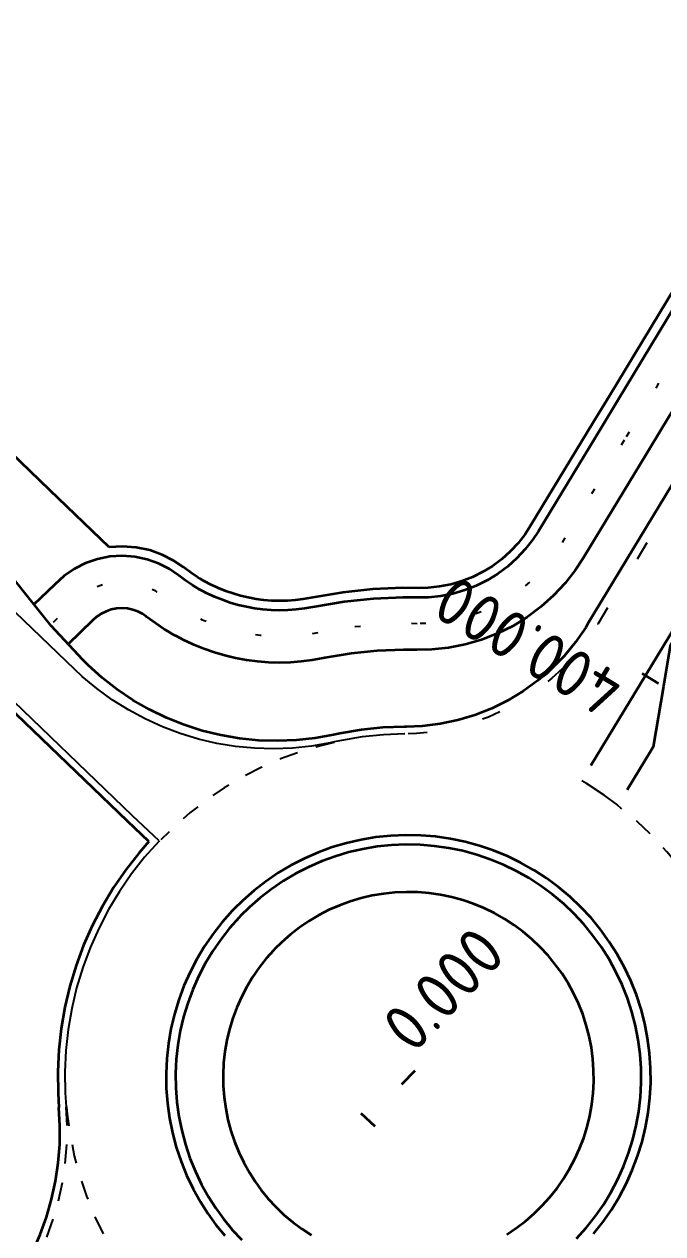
# Model space of a CAD drawing. Header units: metres. Extents: x 134219 to 139178, y 438661 to 444352.
# Drawn here: x 138413.5 to 138447.1, y 439430.1 to 439493.7 of the extents above; entities that cross this region are included whole.
import ezdxf

# ---------------------------------------------------------------- set-up
doc = ezdxf.new("R2010")
doc.units = ezdxf.units.M
for name, pattern in [('11strp', [2, 1, -1]), ('13strp', [4, 1, -3]), ('30270strp', [3, 0.3, -2.7])]:
    doc.linetypes.add(name, pattern=pattern)
doc.layers.add('Utd-ondergr-nw', color=8, linetype='13strp', lineweight=35)
doc.layers.add('Utd-weg-nw', color=8, linetype='Continuous')
doc.styles.add('alm a2ee v011$0$rtw_iso', font='NLCS-ISO.ttf')

msp = doc.modelspace()

# ---------------------------------------------------------------- linework, layer by layer
at = {"layer": 'Utd-ondergr-nw', "color": 7, "linetype": 'Continuous'}
for p, q in [((138446.888, 439459.054), (138446.032, 439459.572)), ((138433.39, 439437.962), (138434.082, 439438.684)), ((138431.24, 439436.441), (138431.962, 439435.749))]:
    msp.add_line(p, q, dxfattribs=at)
at = {"layer": 'Utd-ondergr-nw', "linetype": 'Continuous', "flags": 128}
for points in [[(138449.768, 439495.624), (138449.771, 439495.62), (138450.191, 439495.082), (138450.576, 439494.517), (138450.921, 439493.928), (138451.227, 439493.317), (138451.491, 439492.687), (138451.713, 439492.041), (138451.891, 439491.381), (138452.024, 439490.711), (138452.113, 439490.034), (138452.157, 439489.352), (138452.155, 439488.669), (138452.107, 439487.987), (138452.014, 439487.31), (138451.877, 439486.641), (138451.695, 439485.982), (138451.469, 439485.337), (138451.201, 439484.709), (138450.892, 439484.1), (138450.677, 439483.727), (138449.089, 439481.107), (138444.731, 439473.918), (138443.905, 439472.556)], [(138449.384, 439495.303), (138449.387, 439495.299), (138449.788, 439494.788), (138450.153, 439494.25), (138450.482, 439493.689), (138450.772, 439493.108), (138451.024, 439492.509), (138451.234, 439491.894), (138451.404, 439491.267), (138451.531, 439490.629), (138451.616, 439489.985), (138451.657, 439489.337), (138451.655, 439488.687), (138451.61, 439488.038), (138451.522, 439487.394), (138451.391, 439486.758), (138451.217, 439486.132), (138451.003, 439485.518), (138450.748, 439484.92), (138450.454, 439484.341), (138450.249, 439483.986), (138448.661, 439481.367), (138444.303, 439474.177), (138443.477, 439472.815)], [(138453.726, 439494.464), (138454.061, 439493.665), (138454.342, 439492.845), (138454.568, 439492.009), (138454.738, 439491.159), (138454.85, 439490.3), (138454.905, 439489.435), (138454.903, 439488.569), (138454.843, 439487.704), (138454.725, 439486.846), (138454.55, 439485.997), (138454.319, 439485.162), (138454.033, 439484.344), (138453.694, 439483.547), (138453.302, 439482.774), (138453.028, 439482.301), (138451.44, 439479.682), (138447.082, 439472.493), (138446.257, 439471.13)], [(138418.004, 439466.221), (138414.873, 439469.222), (138411.264, 439472.683), (138404.046, 439479.603), (138396.828, 439486.524), (138394.468, 439488.787), (138393.248, 439489.956)], [(138429.797, 439456.348), (138428.835, 439456.172), (138427.841, 439456.061), (138426.842, 439456.021), (138425.843, 439456.051), (138424.848, 439456.151), (138423.863, 439456.321), (138422.892, 439456.559), (138421.94, 439456.866), (138421.013, 439457.238), (138420.114, 439457.675), (138419.247, 439458.175), (138418.418, 439458.734), (138417.631, 439459.349), (138416.888, 439460.019), (138416.608, 439460.298), (138414.953, 439462.081), (138411.785, 439466.001), (138408.617, 439469.922), (138402.281, 439477.763), (138395.063, 439484.683), (138392.703, 439486.946), (138391.483, 439488.115)], [(138420.077, 439450.726), (138418.953, 439451.803), (138411.735, 439458.724), (138408.126, 439462.184), (138404.517, 439465.645), (138397.298, 439472.565), (138390.08, 439479.486), (138387.72, 439481.749), (138386.5, 439482.918)], [(138443.477, 439472.815), (138440.145, 439467.318), (138439.875, 439466.908), (138439.504, 439466.432), (138439.092, 439465.991), (138438.642, 439465.589), (138438.158, 439465.228), (138437.644, 439464.913), (138437.103, 439464.644), (138436.541, 439464.425), (138435.961, 439464.257), (138435.369, 439464.141), (138434.769, 439464.079), (138434.24, 439464.068)], [(138443.905, 439472.556), (138440.572, 439467.059), (138440.283, 439466.618), (138439.884, 439466.107), (138439.442, 439465.634), (138438.958, 439465.202), (138438.439, 439464.814), (138437.886, 439464.475), (138437.306, 439464.187), (138436.702, 439463.951), (138436.079, 439463.771), (138435.443, 439463.646), (138434.798, 439463.579), (138434.23, 439463.568)], [(138446.257, 439471.13), (138442.924, 439465.633), (138442.525, 439465.026), (138441.975, 439464.321), (138441.365, 439463.668), (138440.698, 439463.072), (138439.981, 439462.538), (138439.219, 439462.07), (138438.418, 439461.672), (138437.585, 439461.347), (138436.726, 439461.098), (138435.849, 439460.926), (138434.959, 439460.834), (138434.177, 439460.819)], [(138447.967, 439470.094), (138443.162, 439462.167), (138443.058, 439462), (138442.52, 439461.222), (138441.919, 439460.491), (138441.257, 439459.814), (138440.541, 439459.196), (138439.776, 439458.64), (138438.966, 439458.15), (138438.117, 439457.731), (138437.237, 439457.385), (138436.33, 439457.115), (138435.403, 439456.922), (138434.464, 439456.807), (138433.641, 439456.773)], [(138451.387, 439468.02), (138446.204, 439459.469), (138444.52, 439456.692), (138443.327, 439454.724)], [(138451.644, 439467.865), (138447.497, 439461.023), (138447.144, 439458.898), (138446.615, 439455.711), (138446.487, 439455.499), (138445.241, 439453.444)], [(138428.697, 439463.065), (138428.265, 439462.989), (138427.83, 439462.934), (138427.392, 439462.902), (138426.953, 439462.892), (138426.515, 439462.904), (138426.077, 439462.939), (138425.642, 439462.996), (138425.211, 439463.074), (138424.784, 439463.175), (138424.362, 439463.297), (138423.948, 439463.441), (138423.541, 439463.605), (138423.468, 439463.638), (138423.143, 439463.79), (138422.848, 439463.944), (138422.755, 439463.995), (138422.513, 439464.136), (138422.378, 439464.22), (138422.013, 439464.463), (138421.66, 439464.725), (138421.607, 439464.766), (138421.143, 439465.078), (138420.585, 439465.363), (138419.994, 439465.573), (138419.348, 439465.711), (138418.69, 439465.76), (138418.031, 439465.72), (138417.383, 439465.591), (138416.759, 439465.376), (138416.169, 439465.078), (138415.625, 439464.704), (138415.137, 439464.259), (138414.022, 439463.179)], [(138428.597, 439463.555), (138428.19, 439463.483), (138427.78, 439463.432), (138427.368, 439463.401), (138426.955, 439463.392), (138426.541, 439463.403), (138426.129, 439463.436), (138425.72, 439463.49), (138425.313, 439463.564), (138424.911, 439463.659), (138424.514, 439463.774), (138424.123, 439463.909), (138423.74, 439464.064), (138423.671, 439464.094), (138423.365, 439464.238), (138423, 439464.431), (138422.772, 439464.564), (138422.644, 439464.643), (138422.3, 439464.872), (138421.969, 439465.118), (138421.909, 439465.164), (138421.398, 439465.508), (138420.782, 439465.822), (138420.132, 439466.054), (138419.419, 439466.206), (138418.693, 439466.26), (138418.004, 439466.221)], [(138434.24, 439464.068), (138433.448, 439464.072), (138431.86, 439464.005), (138430.28, 439463.84), (138428.712, 439463.578), (138428.597, 439463.555)], [(138434.23, 439463.568), (138433.454, 439463.572), (138431.897, 439463.506), (138430.347, 439463.345), (138428.81, 439463.088), (138428.697, 439463.065)], [(138429.246, 439460.371), (138428.676, 439460.27), (138428.102, 439460.198), (138427.525, 439460.155), (138426.946, 439460.142), (138426.368, 439460.158), (138425.791, 439460.204), (138425.217, 439460.279), (138424.648, 439460.383), (138424.085, 439460.515), (138423.529, 439460.677), (138422.982, 439460.866), (138422.445, 439461.083), (138422.349, 439461.125), (138421.921, 439461.327), (138421.531, 439461.529), (138421.409, 439461.597), (138421.09, 439461.783), (138420.912, 439461.893), (138420.43, 439462.214), (138419.966, 439462.559), (138419.942, 439462.577), (138419.74, 439462.713), (138419.497, 439462.837), (138419.239, 439462.929), (138418.958, 439462.989), (138418.671, 439463.01), (138418.383, 439462.993), (138418.101, 439462.937), (138417.829, 439462.843), (138417.572, 439462.713), (138417.335, 439462.55), (138417.122, 439462.356), (138415.834, 439461.107)], [(138434.177, 439460.819), (138433.484, 439460.822), (138432.097, 439460.763), (138430.716, 439460.62), (138429.346, 439460.391), (138429.246, 439460.371)], [(138433.641, 439456.773), (138433.53, 439456.772), (138432.392, 439456.724), (138431.259, 439456.606), (138430.136, 439456.419), (138429.797, 439456.348)], [(138443.471, 439430.09), (138443.96, 439430.706), (138444.411, 439431.351), (138444.821, 439432.023), (138445.188, 439432.719), (138445.512, 439433.436), (138445.791, 439434.172), (138446.024, 439434.924), (138446.21, 439435.688), (138446.349, 439436.463), (138446.44, 439437.244), (138446.482, 439438.03), (138446.476, 439438.817), (138446.421, 439439.602), (138446.318, 439440.382), (138446.167, 439441.155), (138445.969, 439441.916), (138445.724, 439442.664), (138445.433, 439443.395), (138445.098, 439444.107), (138444.72, 439444.797), (138444.299, 439445.462), (138443.839, 439446.1), (138443.34, 439446.709), (138442.804, 439447.285), (138442.234, 439447.828), (138441.632, 439448.334), (138440.999, 439448.802), (138440.345, 439449.226), (138440.339, 439449.23), (138439.653, 439449.617), (138438.945, 439449.96), (138438.218, 439450.259), (138437.473, 439450.513), (138436.714, 439450.72), (138435.943, 439450.881), (138435.164, 439450.993), (138434.38, 439451.057), (138433.593, 439451.072), (138432.807, 439451.039), (138432.024, 439450.958), (138431.248, 439450.828), (138430.482, 439450.651), (138429.727, 439450.427), (138428.988, 439450.156), (138428.267, 439449.841), (138427.567, 439449.482), (138426.891, 439449.08), (138426.24, 439448.637), (138425.618, 439448.155), (138425.027, 439447.636), (138424.532, 439447.147), (138424.469, 439447.081), (138423.946, 439446.492), (138423.461, 439445.873), (138423.015, 439445.225), (138422.61, 439444.55), (138422.247, 439443.852), (138421.928, 439443.133), (138421.653, 439442.395), (138421.425, 439441.642), (138421.244, 439440.876), (138421.11, 439440.101), (138421.025, 439439.319), (138420.987, 439438.533), (138420.999, 439437.746), (138421.059, 439436.961), (138421.167, 439436.182), (138421.323, 439435.41), (138421.526, 439434.65), (138421.776, 439433.904), (138422.071, 439433.175), (138422.411, 439432.465), (138422.794, 439431.777), (138423.186, 439431.163), (138423.612, 439430.572), (138424.072, 439430.006)], [(138420.077, 439450.726), (138419.57, 439450.144), (138418.868, 439449.248), (138418.222, 439448.31), (138417.636, 439447.334), (138417.111, 439446.324), (138416.649, 439445.283), (138416.252, 439444.216), (138415.922, 439443.126), (138415.659, 439442.018), (138415.466, 439440.896), (138415.342, 439439.764), (138415.288, 439438.626), (138415.305, 439437.488), (138415.354, 439436.736)], [(138442.583, 439429.851), (138443.089, 439430.413), (138443.559, 439431.005), (138443.992, 439431.625), (138444.386, 439432.27), (138444.739, 439432.939), (138445.05, 439433.628), (138445.318, 439434.335), (138445.542, 439435.057), (138445.721, 439435.792), (138445.855, 439436.536), (138445.942, 439437.287), (138445.982, 439438.042), (138445.976, 439438.798), (138445.924, 439439.552), (138445.825, 439440.301), (138445.68, 439441.043), (138445.489, 439441.775), (138445.254, 439442.494), (138444.975, 439443.196), (138444.653, 439443.88), (138444.289, 439444.543), (138443.885, 439445.182), (138443.443, 439445.795), (138442.963, 439446.38), (138442.449, 439446.934), (138441.901, 439447.455), (138441.322, 439447.941), (138440.714, 439448.391), (138440.086, 439448.799), (138440.08, 439448.802), (138439.421, 439449.174), (138438.741, 439449.504), (138438.042, 439449.791), (138437.326, 439450.035), (138436.597, 439450.234), (138435.857, 439450.388), (138435.108, 439450.496), (138434.355, 439450.558), (138433.599, 439450.572), (138432.843, 439450.541), (138432.091, 439450.462), (138431.346, 439450.338), (138430.609, 439450.167), (138429.884, 439449.952), (138429.174, 439449.692), (138428.482, 439449.389), (138427.809, 439449.044), (138427.159, 439448.658), (138426.534, 439448.233), (138425.936, 439447.77), (138425.368, 439447.27), (138424.893, 439446.801), (138424.832, 439446.737), (138424.33, 439446.172), (138423.864, 439445.577), (138423.435, 439444.954), (138423.046, 439444.306), (138422.697, 439443.635), (138422.391, 439442.944), (138422.127, 439442.235), (138421.908, 439441.512), (138421.734, 439440.776), (138421.605, 439440.031), (138421.523, 439439.28), (138421.487, 439438.524), (138421.498, 439437.768), (138421.556, 439437.014), (138421.66, 439436.266), (138421.81, 439435.525), (138422.005, 439434.794), (138422.245, 439434.077), (138422.529, 439433.377), (138422.855, 439432.695), (138423.223, 439432.034), (138423.6, 439431.444), (138424.009, 439430.876), (138424.451, 439430.332)], [(138438.916, 439430.063), (138439.416, 439430.399), (138439.894, 439430.764), (138440.348, 439431.158), (138440.773, 439431.575), (138440.778, 439431.58), (138441.18, 439432.027), (138441.555, 439432.498), (138441.899, 439432.992), (138442.212, 439433.506), (138442.493, 439434.038), (138442.741, 439434.586), (138442.954, 439435.149), (138443.133, 439435.724), (138443.275, 439436.308), (138443.381, 439436.901), (138443.451, 439437.498), (138443.483, 439438.099), (138443.478, 439438.701), (138443.436, 439439.301), (138443.358, 439439.898), (138443.242, 439440.488), (138443.091, 439441.071), (138442.903, 439441.643), (138442.681, 439442.202), (138442.425, 439442.746), (138442.135, 439443.274), (138441.814, 439443.783), (138441.462, 439444.27), (138441.08, 439444.736), (138440.671, 439445.177), (138440.235, 439445.591), (138439.774, 439445.978), (138439.29, 439446.336), (138438.79, 439446.661), (138438.785, 439446.664), (138438.261, 439446.959), (138437.72, 439447.222), (138437.163, 439447.451), (138436.593, 439447.645), (138436.013, 439447.803), (138435.424, 439447.926), (138434.828, 439448.012), (138434.228, 439448.061), (138433.627, 439448.073), (138433.026, 439448.047), (138432.427, 439447.985), (138431.833, 439447.886), (138431.247, 439447.75), (138430.67, 439447.579), (138430.105, 439447.372), (138429.554, 439447.131), (138429.019, 439446.856), (138428.501, 439446.549), (138428.004, 439446.21), (138427.528, 439445.842), (138427.076, 439445.444), (138426.698, 439445.071), (138426.649, 439445.02), (138426.25, 439444.57), (138425.879, 439444.096), (138425.538, 439443.601), (138425.228, 439443.085), (138424.95, 439442.551), (138424.706, 439442.001), (138424.496, 439441.437), (138424.322, 439440.861), (138424.183, 439440.276), (138424.081, 439439.683), (138424.015, 439439.084), (138423.987, 439438.483), (138423.996, 439437.882), (138424.041, 439437.282), (138424.124, 439436.686), (138424.243, 439436.096), (138424.399, 439435.514), (138424.59, 439434.944), (138424.816, 439434.386), (138425.076, 439433.843), (138425.369, 439433.318), (138425.668, 439432.848), (138425.994, 439432.396), (138426.346, 439431.963)], [(138407.037, 439420.853), (138411.343, 439425.359), (138411.846, 439425.911), (138412.458, 439426.67), (138413.019, 439427.467), (138413.526, 439428.3), (138413.976, 439429.165), (138414.367, 439430.058), (138414.698, 439430.975), (138414.967, 439431.912), (138415.173, 439432.864), (138415.315, 439433.829), (138415.393, 439434.8), (138415.405, 439435.775), (138415.354, 439436.736)], [(138426.349, 439431.959), (138426.756, 439431.515), (138426.99, 439431.283), (138427.189, 439431.098), (138427.647, 439430.708), (138428.129, 439430.347), (138428.632, 439430.016)], [(138424.455, 439430.327), (138424.966, 439429.77)]]:
    msp.add_lwpolyline(points, dxfattribs=at)
at = {"layer": 'Utd-weg-nw', "linetype": '30270strp', "flags": 128}
for points in [[(138450.822, 439496.507), (138450.825, 439496.503), (138451.302, 439495.893), (138451.738, 439495.252), (138452.13, 439494.584), (138452.476, 439493.891), (138452.776, 439493.176), (138453.027, 439492.443), (138453.229, 439491.695), (138453.381, 439490.935), (138453.482, 439490.167), (138453.531, 439489.393), (138453.529, 439488.619), (138453.475, 439487.846), (138453.37, 439487.078), (138453.213, 439486.319), (138453.007, 439485.572), (138452.751, 439484.841), (138452.447, 439484.128), (138452.097, 439483.437), (138451.853, 439483.014), (138450.265, 439480.395), (138445.906, 439473.205), (138445.081, 439471.843)], [(138445.081, 439471.843), (138441.748, 439466.346), (138441.404, 439465.822), (138440.93, 439465.214), (138440.403, 439464.651), (138439.828, 439464.137), (138439.21, 439463.676), (138438.553, 439463.272), (138437.862, 439462.929), (138437.143, 439462.649), (138436.403, 439462.434), (138435.646, 439462.286), (138434.879, 439462.207), (138434.204, 439462.194)], [(138428.971, 439461.718), (138428.47, 439461.629), (138427.966, 439461.566), (138427.458, 439461.529), (138426.95, 439461.517), (138426.441, 439461.531), (138425.934, 439461.571), (138425.43, 439461.637), (138424.929, 439461.729), (138424.434, 439461.845), (138423.945, 439461.987), (138423.465, 439462.154), (138422.993, 439462.344), (138422.908, 439462.381), (138422.532, 439462.559), (138422.082, 439462.796), (138421.801, 439462.96), (138421.645, 439463.056), (138421.221, 439463.338), (138420.813, 439463.642), (138420.775, 439463.671), (138420.442, 439463.896), (138420.041, 439464.1), (138419.617, 439464.251), (138419.153, 439464.35), (138418.68, 439464.385), (138418.207, 439464.357), (138417.742, 439464.264), (138417.294, 439464.11), (138416.871, 439463.896), (138416.48, 439463.627), (138416.13, 439463.308), (138414.912, 439462.127)], [(138434.204, 439462.194), (138433.469, 439462.197), (138431.997, 439462.135), (138430.531, 439461.982), (138429.078, 439461.739), (138428.971, 439461.718)]]:
    msp.add_lwpolyline(points, dxfattribs=at)
at = {"layer": 'Utd-weg-nw', "linetype": 'Continuous', "flags": 128}
for points in [[(138429.821, 439455.969), (138429.62, 439455.926), (138428.635, 439455.756), (138427.64, 439455.651), (138426.641, 439455.613), (138425.642, 439455.642), (138424.647, 439455.737), (138423.66, 439455.898), (138422.686, 439456.125), (138421.73, 439456.416), (138420.795, 439456.77), (138419.885, 439457.186), (138419.006, 439457.661), (138418.16, 439458.194), (138417.351, 439458.782), (138416.583, 439459.422), (138416.191, 439459.786), (138414.399, 439461.503), (138410.79, 439464.963), (138407.181, 439468.424), (138399.963, 439475.345), (138392.744, 439482.265), (138390.384, 439484.528), (138389.165, 439485.697)], [(138420.619, 439450.76), (138419.23, 439452.092), (138412.012, 439459.013), (138408.403, 439462.473), (138404.793, 439465.933), (138397.575, 439472.854), (138390.357, 439479.775), (138387.997, 439482.038), (138386.777, 439483.207)], [(138433.553, 439456.397), (138433.534, 439456.397), (138432.419, 439456.35), (138431.31, 439456.235), (138430.209, 439456.051), (138429.821, 439455.969)], [(138443.106, 439453.78), (138443.097, 439453.785), (138442.848, 439453.933)], [(138444.758, 439452.648), (138444.033, 439453.178), (138443.106, 439453.78)], [(138420.619, 439450.76), (138420.599, 439450.738), (138419.858, 439449.904), (138419.17, 439449.026), (138418.538, 439448.107), (138417.963, 439447.151), (138417.448, 439446.161), (138416.996, 439445.141), (138416.607, 439444.096), (138416.284, 439443.028), (138416.027, 439441.943), (138415.837, 439440.843), (138415.716, 439439.734), (138415.663, 439438.62), (138415.679, 439437.505), (138415.728, 439436.768)]]:
    msp.add_lwpolyline(points, dxfattribs=at)
at = {"layer": 'Utd-weg-nw', "linetype": '13strp', "flags": 128}
msp.add_lwpolyline([(138448.352, 439469.86), (138443.693, 439462.176), (138443.249, 439461.496), (138442.654, 439460.719), (138441.997, 439459.992), (138441.283, 439459.322), (138440.517, 439458.711), (138439.703, 439458.166), (138438.848, 439457.688), (138437.956, 439457.282), (138437.035, 439456.95), (138436.089, 439456.695), (138435.126, 439456.517), (138434.152, 439456.418), (138433.553, 439456.397)], dxfattribs=at)
at = {"layer": 'Utd-weg-nw', "linetype": '11strp', "flags": 128}
for points in [[(138429.826, 439455.945), (138429.129, 439455.775), (138428.061, 439455.458), (138427.015, 439455.075), (138425.994, 439454.629), (138425.003, 439454.12), (138424.045, 439453.551), (138423.124, 439452.925), (138422.244, 439452.242), (138421.407, 439451.507), (138420.707, 439450.815)], [(138450.718, 439444.44), (138450.707, 439444.468), (138450.296, 439445.504), (138449.821, 439446.511), (138449.286, 439447.488), (138448.691, 439448.43), (138448.039, 439449.333), (138447.332, 439450.195), (138446.574, 439451.011), (138445.767, 439451.779), (138444.914, 439452.495), (138444.745, 439452.627)], [(138407.308, 439420.593), (138411.614, 439425.1), (138412.129, 439425.666), (138412.758, 439426.444), (138413.333, 439427.262), (138413.853, 439428.116), (138414.314, 439429.003), (138414.715, 439429.919), (138415.055, 439430.859), (138415.33, 439431.82), (138415.542, 439432.797), (138415.688, 439433.786), (138415.767, 439434.783), (138415.78, 439435.783), (138415.728, 439436.768)], [(138415.753, 439436.77), (138415.789, 439436.395), (138415.942, 439435.291), (138416.163, 439434.2), (138416.451, 439433.123), (138416.804, 439432.067), (138417.223, 439431.034), (138417.704, 439430.03), (138418.246, 439429.056), (138418.801, 439428.186), (138419.21, 439427.608)]]:
    msp.add_lwpolyline(points, dxfattribs=at)

# ---------------------------------------------------------------- texts
at = {"layer": 'Utd-ondergr-nw', "color": 7, "style": 'alm a2ee v011$0$rtw_iso'}
for s, rotation, p in [('400.000', 148.77603, (138445.281, 439459.297)), ('0.000', 46.20597, (138433.977, 439439.477))]:
    msp.add_text(s, height=2.5, rotation=rotation, dxfattribs=at).set_placement(p)

doc.saveas('drawing.dxf')
